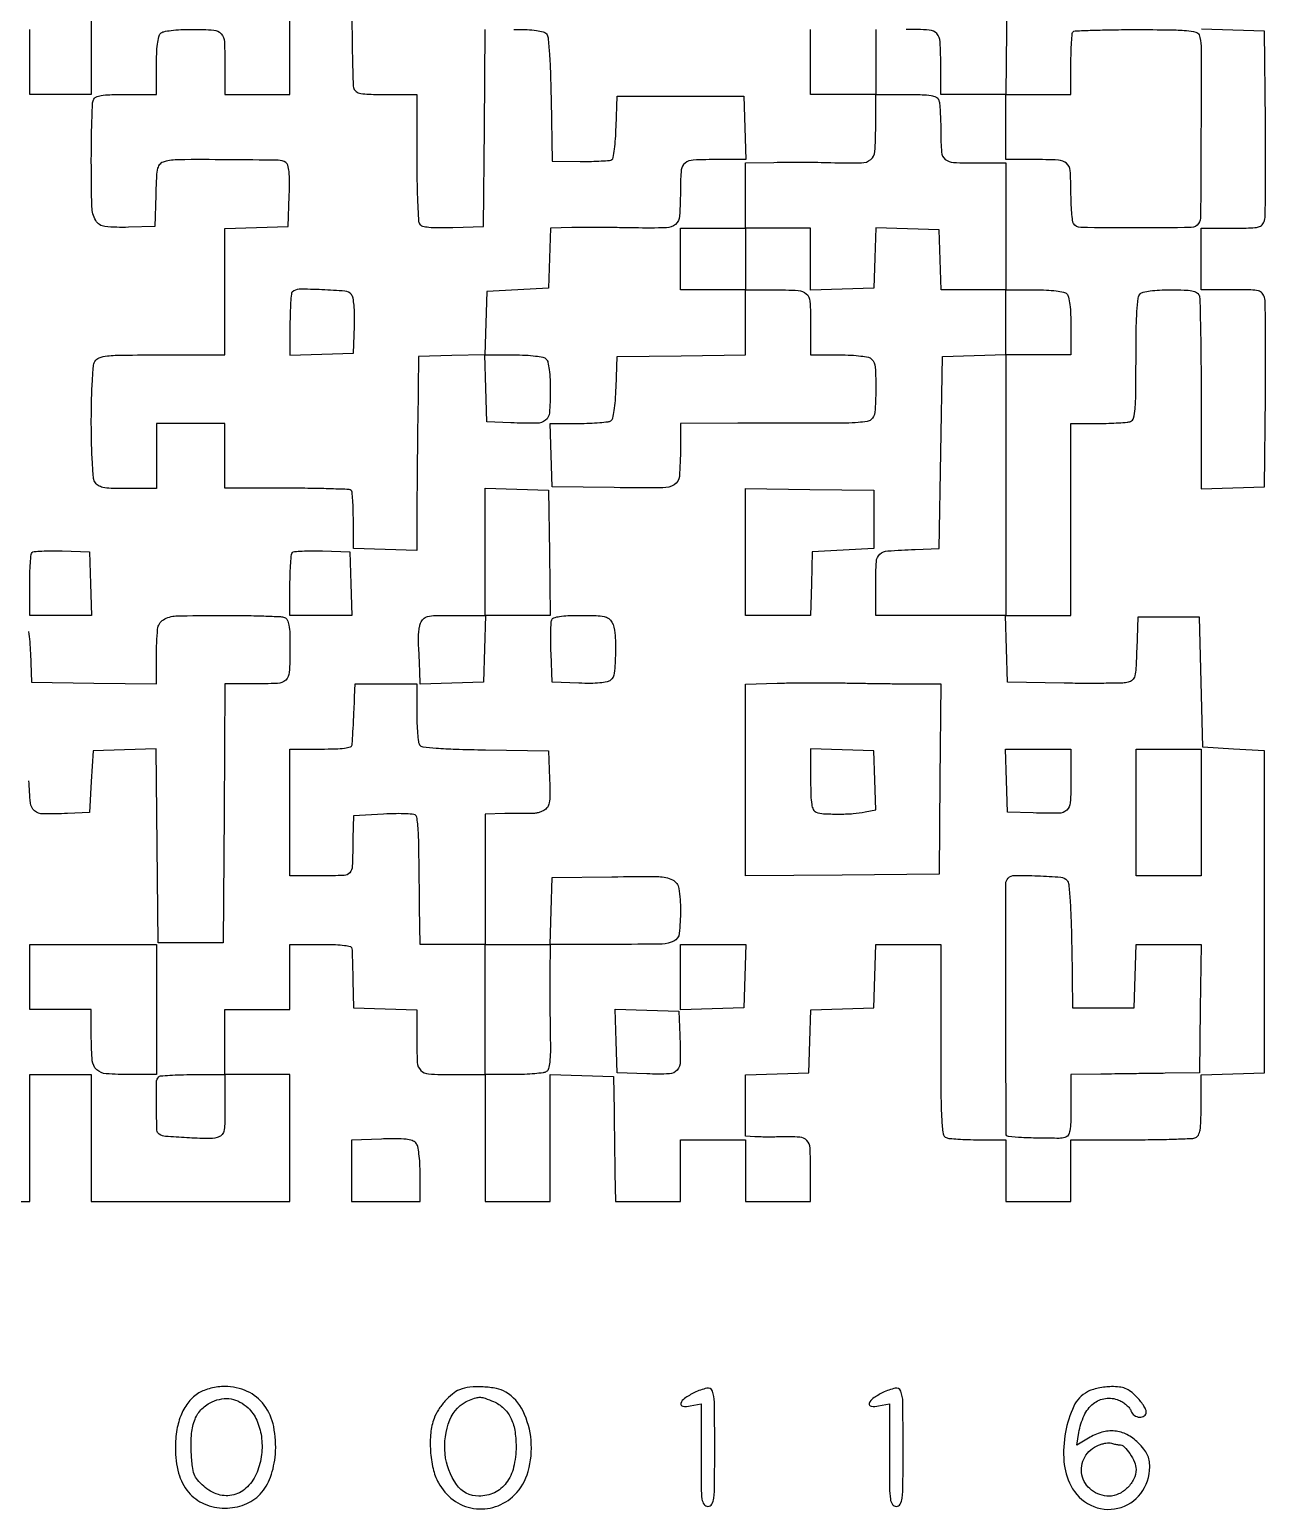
# Model space of a CAD drawing. Extents: x 156 to 936, y 100 to 969.
# Drawn here: x 575 to 936.1, y 100.1 to 531.9 of the extents above; entities that cross this region are included whole.
import ezdxf

# ---------------------------------------------------------------- set-up
doc = ezdxf.new("R2010")
doc.units = 0

msp = doc.modelspace()

# ---------------------------------------------------------------- linework, layer by layer
for points in [[(669.050162, 551.901563, -0.000033), (669.068404, 543.99727, -0.000032), (669.085816, 536, 0.002388), (669.138167, 528.401255, 0.003495), (669.262933, 521.714062, 0.001706), (669.427938, 516.037049, 0.062049), (669.6309, 514.75, 0.182509), (670.311635, 513.838351, 0.096547), (671.6427, 513.31308, 0.039957), (674.091005, 513.058783, 0.005906), (679.067388, 513), (688, 513), (688.015313, 494.75, 0.004181), (688.08053, 487.662785, 0.006279), (688.266784, 481.481605, 0.002855), (688.520772, 476.237055, 0.128512), (688.849883, 475.208654, 0.190691), (689.675579, 474.608404, 0.03736), (691.518036, 474.278743, 0.025891), (694.325344, 474.136581, 0.007874), (698.58457, 474.208654), (707.5, 474.5), (707.765335, 503.25), (708.030671, 532)], [(860.5, 550.5), (860.227935, 531.75), (859.955869, 513), (850.477935, 513), (841, 513), (841, 520.918213, 0.01141), (840.829247, 528.400012, 0.175208), (839.85745, 530.747254, 0.195511), (837.650479, 531.800362, 0.014768), (830.893011, 532)], [(716.392891, 532, -0.009817), (720.219274, 531.924868, -0.024944), (722.986003, 531.677578, -0.032149), (724.918969, 531.279107, -0.153821), (725.853763, 530.676204, -0.150078), (726.347971, 529.490107, -0.006421), (726.732439, 524.9248, -0.009449), (727.041483, 519.018538, -0.004527), (727.226208, 511.426204), (727.5, 493.5), (735.765873, 493.450793, 0.006607), (739.001032, 493.474285, 0.009336), (741.880367, 493.587064, 0.006011), (744.277286, 493.754744, 0.118477), (744.973775, 493.983792, 0.216225), (745.358973, 494.557447, 0.009227), (745.724887, 497.029032, 0.014391), (746.027687, 500.054668, 0.009601), (746.207902, 503.532999), (746.5, 512.5), (765, 512.5), (783.5, 512.5), (783.787526, 503.25), (784.075052, 494), (776.119313, 494, 0.010291), (768.753576, 493.848377, 0.15184), (766.344758, 492.989396, 0.211652), (765.240279, 491.013602, 0.022672), (764.986345, 485.643011, -0.012944), (764.760621, 477.525119, -0.203579), (763.568318, 475.090239, -0.175402), (760.909161, 474.06954, -0.009151), (751.613813, 474.060918, 0.001754), (746.520467, 474.131544, 0.001569), (741.233932, 474.169709, 0.001573), (736.48536, 474.174148, 0.004908), (733.288933, 474.1357), (727.077866, 474), (726.788933, 465.25), (726.5, 456.5), (717.5, 456), (708.5, 455.5), (708.212474, 446.25), (707.924948, 437), (716.262474, 437, -0.01101), (719.809501, 436.921884, -0.020283), (722.684979, 436.678036, -0.021051), (724.858679, 436.311042, -0.145015), (725.8, 435.8, -0.144765), (726.310287, 434.86117, -0.021112), (726.677545, 432.697258, -0.020356), (726.921713, 429.838136, -0.011122), (727, 426.319052, -0.019851), (726.754158, 420.129415, -0.208391), (725.58698, 417.942745, -0.16774), (723.052593, 417.054179, -0.01198), (715.479083, 417.199088), (708.5, 417.5), (708.213357, 427.28577), (707.926713, 437.07154), (698.213357, 436.78577), (688.5, 436.5), (688.280494, 417.5, 0.000354), (688.194222, 409.544585, 0.000324), (688.11651, 401.353039, 0.000324), (688.056628, 394.041048, 0.001064), (688.030494, 389.212474), (688, 379.924948), (678.75, 380.212474), (669.5, 380.5), (669.5, 388.664808, 0.007294), (669.453679, 391.839873, 0.010809), (669.31238, 394.61937, 0.006229), (669.115765, 396.93054, 0.173361), (668.861293, 397.470182, 0.188947), (668.27007, 397.729512, 0.001538), (663.090014, 397.920189, 0.005232), (657.099879, 398.059493, 0.003309), (650.111293, 398.102603), (632, 398.094458), (632, 407.547229), (632, 417), (622, 417), (612, 417), (612, 407.5), (612, 398), (603.535184, 398, -0.006724), (598.758507, 398.064235, -0.043519), (596.367497, 398.3377, -0.095437), (594.965871, 398.915742, -0.125133), (594.035184, 399.934259, -0.102288), (593.615171, 401.354542, -0.0062), (593.297491, 405.804829, -0.008851), (593.073349, 411.247142, -0.005865), (593, 417.5, -0.005865), (593.073349, 423.752858, -0.008851), (593.297491, 429.195171, -0.0062), (593.615171, 433.645458, -0.102288), (594.035184, 435.065741, -0.183803), (595.294605, 436.161128, -0.063443), (597.685401, 436.709796, -0.022652), (602.224074, 436.953182, -0.00207), (613.535184, 437), (632, 437), (632, 455.462474), (632, 473.924948), (641.25, 474.212474), (650.5, 474.5), (650.791346, 483.41543, 0.007874), (650.863419, 487.674656, 0.025891), (650.721257, 490.481964, 0.03736), (650.391596, 492.324421, 0.190691), (649.791346, 493.150117, 0.138873), (647.586904, 493.806425, 0.001733), (632.749565, 493.953572, 0.003174), (618.554905, 493.95502, 0.064009), (614.286107, 493.379156, 0.128699), (613.057677, 492.679182, 0.137237), (612.366029, 491.482624, 0.050018), (612.01544, 489.184515, 0.005038), (611.786107, 483.642811), (611.5, 474.5), (603.839522, 474.231907, -0.034105), (596.974429, 474.459921, -0.243854), (594.283225, 476.22218, -0.122172), (593.174913, 480.23416, -0.006597), (593, 493.489641, -0.003455), (593.044072, 499.867728, -0.005006), (593.178303, 505.499207, -0.002654), (593.364586, 510.254897, -0.080662), (593.606989, 511.418213, -0.192406), (594.346128, 512.217093, -0.06988), (595.845898, 512.688469, -0.034532), (598.428287, 512.937024, -0.00673), (603.106989, 513), (612, 513), (612, 521.3, -0.011084), (612.07823, 524.828493, -0.020332), (612.322289, 527.693122, -0.021091), (612.689458, 529.860329, -0.144849), (613.2, 530.8, -0.144372), (614.134923, 531.309096, -0.021205), (616.283644, 531.676767, -0.02047), (619.117343, 531.921443, -0.0113), (622.593011, 532, -0.017303), (628.793979, 531.785347, -0.202126), (630.909788, 530.715689, -0.166521), (631.837152, 528.351581, -0.010953), (632, 520.918213), (632, 513), (641.5, 513), (651, 513), (651, 540.833333, -0.002241)], [(565.5, 190), (575, 190), (575, 208.5), (575, 227), (584, 227), (593, 227), (593, 208.5), (593, 190), (622, 190), (651, 190), (651, 208.5), (651, 227), (641.5, 227), (632, 227), (632, 236.5), (632, 246), (641.5, 246), (651, 246), (651, 255.5), (651, 265), (660, 265, -0.007392), (664.254655, 264.937097, -0.026743), (666.952988, 264.71251, -0.040246), (668.622333, 264.344532, -0.307649), (669.099641, 263.75, -0.012318), (669.145396, 262.917561, -0.000814), (669.21418, 260.517187, -0.001177), (669.284784, 257.655324, -0.00088), (669.349641, 254.5), (669.5, 246.5), (678.75, 246.212474), (688, 245.924948), (688, 238.044262, 0.011843), (688.177219, 230.563142, 0.181411), (689.181087, 228.229778, 0.190384), (691.452643, 227.189848, 0.013266), (698.606989, 227), (708, 227), (708, 208.5), (708, 190), (717.5, 190), (727, 190), (727, 208.537526), (727, 227.075052), (736.25, 226.787526), (745.5, 226.5), (745.618124, 216.5, 0.000282), (745.672948, 212.069984, 0.00019), (745.740287, 207.014062, 0.000191), (745.809148, 202.123802, 0.00038), (745.868124, 198.25), (746, 190), (755.5, 190), (765, 190), (765, 199), (765, 208), (774.5, 208), (784, 208), (784, 199), (784, 190), (793.5, 190), (803, 190), (803, 198.980948, 0.013008), (802.828184, 205.583848, 0.173919), (801.90584, 207.787335, 0.198301), (799.844546, 208.753873, 0.017689), (794, 208.821454, -0.00396), (792.075628, 208.790871, -0.003223), (790.014063, 208.787729, -0.003256), (788.11514, 208.809445, -0.008489), (786.75, 208.857142), (784, 209), (784, 217.962474), (784, 226.924948), (793.25, 227.212474), (802.5, 227.5), (802.787036, 236.712964), (803.074071, 245.925929), (812.287036, 246.212964), (821.5, 246.5), (821.787526, 255.75), (822.075052, 265), (831.537526, 265), (841, 265), (841, 237.106989, 0.001482), (841.047441, 221.102837, 0.01238), (841.269618, 213.864913, 0.020733), (841.66906, 209.7558, 0.273), (842.581787, 208.606989, 0.06844), (843.599719, 208.368926, 0.007317), (846.0249, 208.178303, 0.008902), (848.933927, 208.044385, 0.00705), (852.081787, 208), (860, 208), (860, 199), (860, 190), (869.5, 190), (879, 190), (879, 199), (879, 208), (896.418213, 208, 0.003244), (903.207024, 208.044049, 0.00474), (909.184475, 208.178303, 0.002396), (914.244542, 208.364228, 0.081401), (915.418213, 208.606989, 0.192061), (916.216672, 209.344751, 0.070053), (916.688208, 210.839867, 0.03465), (916.936924, 213.412948, 0.006773), (917, 218.069463), (917, 226.924948), (926.25, 227.212474), (935.5, 227.5), (935.5, 274.5), (935.5, 321.5), (926.5, 322), (917.5, 322.5), (917, 341.5), (916.5, 360.5), (907.5, 360.5), (898.5, 360.5), (898.212602, 351.259666, -0.00489), (897.982731, 345.638586, -0.049911), (897.633757, 343.335649, -0.13999), (896.942081, 342.15054, -0.131433), (895.712602, 341.47415, -0.054074), (894.186613, 341.269145, -0.002906), (889.303077, 341.172986, -0.004518), (883.481673, 341.144811, -0.003277), (877, 341.214485), (860.5, 341.5), (860.213788, 351.25), (859.927576, 361), (869.463788, 361), (879, 361), (879, 389), (879, 417), (886.918213, 417, 0.00705), (890.066073, 417.044385, 0.008902), (892.9751, 417.178303, 0.007317), (895.400281, 417.368926, 0.06844), (896.418213, 417.606989, 0.246394), (897.284593, 418.592366, 0.037978), (897.719073, 421.248473, 0.01896), (897.948499, 425.994183, 0.002598), (898, 435.906989, -0.003891), (898.06403, 444.133877, -0.011967), (898.283912, 449.697868, -0.011367), (898.620179, 453.590883, -0.170757), (899.2, 454.8, -0.142062), (900.111853, 455.301898, -0.021703), (902.174718, 455.672007, -0.021121), (904.863816, 455.91981, -0.012415), (908.093011, 456, -0.008396), (912.063507, 455.933322, -0.038703), (914.347444, 455.678871, -0.075375), (915.69971, 455.202375, -0.180715), (916.393011, 454.418213, -0.085483), (916.638063, 453.183073, -0.001101), (916.821697, 445.235952, -0.003161), (916.956091, 436.017711, -0.002064), (917, 425.380687), (917, 397.924948), (926.25, 398.212474), (935.5, 398.5), (935.780941, 425, 0.002017), (935.848704, 435.317487, 0.002973), (935.817795, 444.376562, 0.001377), (935.724366, 452.089955, 0.056278), (935.511889, 453.75, 0.122466), (934.853609, 455.003832, 0.154152), (933.733065, 455.672057, 0.05329), (931.547349, 455.94748, 0.004718), (925.980948, 456), (917, 456), (917, 465), (917, 474), (925.980948, 474, 0.004718), (931.547349, 474.05252, 0.05329), (933.733065, 474.327943, 0.154152), (934.853609, 474.996168, 0.122466), (935.511889, 476.25, 0.056278), (935.724366, 477.910045, 0.001377), (935.817795, 485.623438, 0.002973), (935.848704, 494.682513, 0.002017), (935.780941, 505), (935.5, 531.5), (926.287036, 531.787036), (917.074071, 532.074071)], [(574.682026, 356.299919, -0.014976), (575.015093, 353.281363, -0.011302), (575.206324, 349.950164), (575.5, 341.5), (593.75, 341.251671), (612, 341.003343), (612, 349.067413, -0.02283), (612.362312, 356.998102, -0.233513), (614.031975, 359.720719, -0.135055), (617.720729, 360.835155, -0.006228), (630.953396, 361, -0.003346), (637.537047, 360.95594, -0.004869), (643.341685, 360.821697, -0.00252), (648.249577, 360.635597, -0.081044), (649.418213, 360.393011, -0.191418), (650.215888, 359.657806, -0.070374), (650.68772, 358.171299, -0.03487), (650.936736, 355.615452, -0.006853), (651, 351, -0.015105), (650.798403, 344.328164, -0.196397), (649.743636, 342.134952, -0.17403), (647.395765, 341.169684, -0.011363), (639.930238, 341), (632.02405, 341), (631.762025, 303.25), (631.5, 265.5), (622, 265.5), (612.5, 265.5), (612.234363, 293.787319), (611.968727, 322.074638), (602.734363, 321.787319), (593.5, 321.5), (593, 312.5), (592.5, 303.5), (586.030853, 303.196594, -0.013904), (578.898218, 303.060629, -0.175805), (576.419939, 303.984417, -0.193217), (575.230839, 306.245166, -0.017365), (574.788797, 312.759315)]]:
    msp.add_lwpolyline(points, format="xyb")
for points in [[(593, 550), (593, 531.5), (593, 513), (584, 513), (575, 513), (575, 522.5), (575, 532)], [(822, 532), (822, 522.5), (822, 513), (812.5, 513), (803, 513), (803, 522.5), (803, 532)]]:
    msp.add_lwpolyline(points)
for points in [[(916.40777, 530.379751, -0.091866), (917.013009, 527.112903, -0.000857), (916.970155, 502.518785, -0.000588), (916.85416, 477.481943, -0.141078), (916.217429, 475.317568, -0.25333), (914.142101, 474.161735, -0.002984), (898, 474.065399, -0.002984), (881.857899, 474.161735, -0.25333), (879.782571, 475.317568, -0.112906), (879.485496, 476.153235, -0.008653), (879.247011, 478.54467, -0.011527), (879.076005, 481.437825, -0.008527), (879.015313, 484.643011, 0.01753), (878.787688, 490.802831, 0.202261), (877.712752, 492.91308, 0.165682), (875.344571, 493.837465, 0.010942), (867.918213, 494), (860, 494), (860, 503.5), (860, 513), (869.5, 513), (879, 513), (879, 521.833333, -0.006635), (879.045524, 525.263835, -0.00994), (879.184535, 528.25641, -0.005321), (879.377319, 530.757068, -0.176245), (879.628205, 531.294872, -0.18847), (880.20919, 531.549343, -0.001537), (885.294622, 531.738542, -0.005224), (891.175311, 531.877737, -0.003304), (898.035975, 531.923077, -0.002652), (907.87401, 531.8709, -0.018302), (912.69699, 531.643049, -0.034527), (915.434825, 531.221325, -0.250695)], [(840.393011, 511.418213, -0.068141), (840.630995, 510.403342, -0.007433), (840.821697, 508.006528, -0.00899), (840.955608, 505.132076, -0.007144), (841, 502.025201, 0.018983), (841.224011, 496.126878, 0.20568), (842.30349, 494.061585, 0.161531), (844.679234, 493.158728, 0.01072), (852.081787, 493), (860, 493), (860, 474.5), (860, 456), (868.3, 456, -0.011084), (871.828493, 455.92177, -0.020332), (874.693122, 455.677711, -0.021091), (876.860329, 455.310542, -0.144849), (877.8, 454.8, -0.144849), (878.310542, 453.860329, -0.021091), (878.677711, 451.693122, -0.020332), (878.92177, 448.828493, -0.011084), (879, 445.3), (879, 437), (869.5, 437), (860, 437), (860, 399), (860, 361), (841, 361), (822, 361), (822, 369.980948, -0.014075), (822.189349, 376.706186, -0.199016), (823.214245, 378.832254, -0.165509), (825.52461, 379.810854, -0.009074), (833.5, 380.245668), (840.5, 380.5), (841, 408.5), (841.5, 436.5), (850.75, 436.787526), (860, 437.075052), (860, 446.537526), (860, 456), (850.538933, 456), (841.077866, 456), (840.788933, 464.75), (840.5, 473.5), (831.289473, 473.787003), (822.078945, 474.074007), (821.789473, 465.287003), (821.5, 456.5), (812.25, 456.212474), (803, 455.924948), (803, 464.962474), (803, 474), (793.5, 474), (784, 474), (784, 465), (784, 456), (791.918213, 456, -0.01141), (799.400012, 455.829247, -0.175208), (801.747254, 454.85745, -0.195511), (802.800362, 452.650479, -0.014768), (803, 445.893011), (803, 437), (811.3, 437, -0.011084), (814.828493, 436.92177, -0.020332), (817.693122, 436.677711, -0.021091), (819.860329, 436.310542, -0.144849), (820.8, 435.8, -0.18371), (821.877608, 433.400035, -0.01739), (822.034244, 426.843398, -0.016743), (821.74287, 420.281403, -0.202766), (820.607079, 418.088868, -0.135348), (819.504737, 417.591741, -0.016563), (816.85167, 417.267853, -0.016552), (813.321715, 417.072607, -0.008317), (808.857079, 417.047964, 0.00178), (803.728006, 417.086716, 0.000689), (796.62208, 417.105314, 0.000682), (788.921715, 417.104343, 0.000844), (781.75, 417.081541), (765, 417), (764.986345, 409.75, -0.017619), (764.682283, 401.561994, -0.245471), (763.177497, 399.128291, -0.133661), (759.84133, 398.205514, -0.004231), (745.637926, 398.267428), (727.5, 398.5), (727.212474, 407.75), (726.924948, 417), (735.212474, 417.015313, 0.008553), (738.474864, 417.077155, 0.011554), (741.420361, 417.251635, 0.00869), (743.854943, 417.495059, 0.112754), (744.707902, 417.798312, 0.195149), (745.24575, 418.552989, 0.020215), (745.673305, 420.737125, 0.020298), (746.008289, 423.707636, 0.009786), (746.207902, 427.532999), (746.5, 436.5), (765.25, 436.772065), (784, 437.044131), (784, 446.522065), (784, 456), (774.5, 456), (765, 456), (765, 465), (765, 474), (774.5, 474), (784, 474), (784, 483.5), (784, 493), (792.25, 493.184534, -0.004123), (796.018711, 493.237743, -0.002378), (800.555742, 493.2428, -0.002376), (805.11079, 493.204564, -0.003978), (808.939759, 493.123753, 0.009558), (817.85373, 493.035118, 0.167309), (820.542954, 493.988573, 0.211253), (821.763205, 496.320222, 0.016442), (822, 503.519052), (822, 513), (830.893011, 513, -0.00673), (835.571713, 512.937024, -0.034532), (838.154102, 512.688469, -0.06988), (839.653872, 512.217093, -0.192406)], [(651.666667, 455.333333, 0.174822), (651.400781, 454.767459, 0.00583), (651.195833, 452.256685, 0.010438), (651.048332, 449.243385, 0.007009), (651, 445.795808), (651, 436.924948), (660.25, 437.212474), (669.5, 437.5), (669.793771, 445.344796, 0.01153), (669.842502, 448.735348, 0.021342), (669.701133, 451.485252, 0.023545), (669.405224, 453.568167, 0.126804), (668.921326, 454.594796, 0.200106), (667.040061, 455.581573, 0.011327), (660.346099, 456.02018, 0.011379), (653.641278, 456.154415, 0.1982)], [(726.748329, 379.25), (726.996657, 361), (717.534541, 361), (708.072424, 361), (707.786212, 351.25), (707.5, 341.5), (698.25, 341.212474), (689, 340.924948), (688.895663, 344.712474, 0.003045), (688.837168, 346.451211, 0.001711), (688.746032, 348.562414, 0.001707), (688.639428, 350.693757, 0.002788), (688.532797, 352.5, -0.021233), (688.49533, 354.196452, -0.018025), (688.596407, 355.985937, -0.018404), (688.807565, 357.610247, -0.04766), (689.112383, 358.75, -0.113302), (689.934692, 359.999065, -0.135482), (691.171383, 360.664454, -0.051076), (693.449474, 360.944292, -0.005041), (698.975249, 361), (708, 361), (708, 379.537526), (708, 398.075052), (717.25, 397.787526), (726.5, 397.5)], [(592.787526, 370.25), (593.075052, 361), (584.037526, 361), (575, 361), (575, 369.833333, -0.007429), (575.05105, 373.269125, -0.010988), (575.206746, 376.278621, -0.006414), (575.423524, 378.778731, -0.173222), (575.703816, 379.370483, -0.17855), (576.286747, 379.639255, -0.007766), (578.564452, 379.783202, -0.012381), (581.319749, 379.846095, -0.008434), (584.453816, 379.787149), (592.5, 379.5)], [(668.787526, 370.25), (669.075052, 361), (660.037526, 361), (651, 361), (651, 369.833333, -0.007429), (651.05105, 373.269125, -0.010988), (651.206746, 376.278621, -0.006414), (651.423524, 378.778731, -0.173222), (651.703816, 379.370483, -0.17855), (652.286747, 379.639255, -0.007766), (654.564452, 379.783202, -0.012381), (657.319749, 379.846095, -0.008434), (660.453816, 379.787149), (668.5, 379.5)], [(744.964816, 359.065741, -0.106729), (745.87883, 355.872074, -0.021971), (746.009357, 349.981917, -0.017974), (745.670347, 344.115342, -0.198655), (744.594796, 342.078674, -0.126804), (743.568167, 341.594776, -0.023545), (741.485252, 341.298867, -0.021342), (738.735348, 341.157498, -0.01153), (735.344796, 341.206229), (727.5, 341.5), (727.206869, 349.916411, -0.006125), (727.131923, 353.23728, -0.008183), (727.150171, 356.252242, -0.006003), (727.236697, 358.764851, -0.080166), (727.425484, 359.666411, -0.220823), (728.073166, 360.294093, -0.044921), (729.664091, 360.692306, -0.02981), (732.149804, 360.931365, -0.009069), (735.933431, 361, -0.0074), (740.407308, 360.933784, -0.045377), (742.695822, 360.657161, -0.096493), (744.053158, 360.077882, -0.121501)], [(831.765819, 341.037566), (841.031637, 341), (840.765819, 313.25), (840.5, 285.5), (812.25, 285.234427), (784, 284.968853), (784, 312.946901), (784, 340.924948), (793.25, 341.212474, -0.004375), (797.512192, 341.307635, -0.002418), (802.720312, 341.353137, -0.00241), (807.999657, 341.348281, -0.003875), (812.5, 341.287566, 0.001274), (817.00143, 341.203418, 0.000792), (822.284334, 341.126499, 0.000794), (827.497552, 341.067131, 0.001436)], [(688.015313, 332.75, 0.008719), (688.078012, 329.500649, 0.011731), (688.255038, 326.56311, 0.008919), (688.502227, 324.13586, 0.112125), (688.809897, 323.273353, 0.224357), (689.785498, 322.657029, 0.01105), (693.675066, 322.267063, 0.012194), (699.331725, 321.964479, 0.003561), (708.044584, 321.773353), (726.5, 321.5), (726.789532, 313.306341, -0.006423), (726.896385, 308.553108, -0.047466), (726.703612, 306.296778, -0.109117), (726.150893, 304.980176, -0.116665), (725.105472, 304.056447, -0.037545), (724.216934, 303.663542, -0.027166), (723.17819, 303.356993, -0.027629), (722.153591, 303.17329, -0.052332), (721.31594, 303.15855, 0.018388), (720.274264, 303.210888, 0.003361), (718.34437, 303.223833, 0.003611), (716.084558, 303.207482, 0.003273), (713.75, 303.158444), (708, 303), (708, 284), (708, 265), (717.463788, 265), (726.927576, 265), (727.213788, 274.75), (727.5, 284.5), (745, 284.737096, -0.00566), (758.650998, 284.767502, -0.11257), (762.689426, 283.807908, -0.245948), (764.522807, 281.298584, -0.037183), (765, 274.890658, -0.026269), (764.648944, 268.213387, -0.254955), (763.093988, 265.961479, -0.113482), (759.625171, 265.108187, -0.003801), (745.393011, 265), (727, 265), (726.906082, 256.25, 0.002481), (726.882843, 252.223072, 0.001378), (726.892411, 247.312518, 0.001375), (726.929467, 242.341372, 0.002222), (726.991426, 238.111762, -0.007374), (727.01114, 233.57271, -0.025524), (726.830756, 230.640603, -0.037756), (726.468771, 228.737434, -0.187762), (725.835344, 227.877075, -0.109326), (724.91379, 227.543631, -0.009931), (722.46882, 227.274772, -0.012496), (719.507144, 227.082968, -0.009456), (716.25, 227.015313), (708, 227), (708, 246), (708, 265), (698.5, 265), (689, 265), (688.859603, 275.75, 0.000091), (688.797834, 280.414454, 0.000068), (688.728252, 285.545313, 0.000069), (688.661476, 290.371127, 0.00016), (688.609603, 294, 0.007875), (688.520135, 296.945717, 0.010806), (688.340737, 299.590625, 0.007754), (688.110402, 301.779496, 0.114818), (687.848224, 302.5, 0.223405), (687.192792, 302.905086, 0.015353), (684.962867, 303.091241, 0.018024), (682.027592, 303.139795, 0.009237), (678.348224, 303), (669.5, 302.5), (669.391588, 296, -0.005149), (669.168946, 287.748316, -0.168933), (668.454899, 285.91809, -0.210445), (666.793424, 285.116991, -0.00861), (660, 285), (651, 285), (651, 303.5), (651, 322), (660, 322, 0.007452), (664.245928, 322.063286, 0.026565), (666.954036, 322.288374, 0.039382), (668.640342, 322.65621, 0.301825), (669.131463, 323.25, 0.011655), (669.278717, 325.053317, 0.001392), (669.500303, 329.050156, 0.0018), (669.713547, 333.398639, 0.002589), (669.868537, 337.25), (670, 341), (679, 341), (688, 341)], [(803, 313.144515, 0.006687), (803.062877, 308.443624, 0.034414), (803.311272, 305.851928, 0.069706), (803.782488, 304.347501, 0.192751), (804.581787, 303.606989, 0.078039), (806.798187, 303.133083, 0.014165), (811.014952, 303.021077, 0.0162), (815.448713, 303.172638, 0.032719), (818.912002, 303.6324), (822.074004, 304.264801), (821.787002, 312.8824), (821.5, 321.5), (812.25, 321.787526), (803, 322.075052)], [(879, 313.067388, -0.014326), (878.806225, 306.305646, -0.200169), (877.763501, 304.160287, -0.17995), (875.453248, 303.271722, -0.011192), (868, 303.355911), (860.5, 303.608592), (860.212474, 312.804296), (859.924948, 322), (869.462474, 322), (879, 322)], [(877.853763, 283.676204, -0.150078), (878.347971, 282.490107, -0.006421), (878.732439, 277.9248, -0.009449), (879.041483, 272.018538, -0.004527), (879.226208, 264.426204), (879.5, 246.5), (888.5, 246.5), (897.5, 246.5), (897.787526, 255.75), (898.075052, 265), (907.559591, 265), (917.044131, 265), (916.772065, 246.25), (916.5, 227.5), (906.5, 227.378301, 0.000177), (902.034696, 227.322381, 0.000114), (896.867188, 227.254662, 0.000115), (891.818216, 227.186183, 0.000217), (887.75, 227.128301), (879, 227), (879, 218.067388, -0.005888), (878.941363, 213.0879, -0.040032), (878.687253, 210.643223, -0.097155), (878.161842, 209.317364, -0.183454), (877.25, 208.642804, -0.068965), (875.530671, 208.406927, -0.003788), (870.075773, 208.455742, -0.006444), (864.612713, 208.616472, -0.01748), (860.75, 208.915486, -0.381201), (860.067143, 209.678229, -0.000174), (860.013891, 246.316553, -0.000244), (859.991448, 282.702913, -0.198946), (860.666667, 284.333333, -0.197989), (862.574539, 285.127575, -0.010443), (869.313667, 285.010772, -0.01033), (876.047403, 284.613868, -0.20233)], [(612, 246), (612, 227), (604.434259, 227, -0.017857), (597.319431, 227.254185, -0.169875), (594.567014, 228.4438, -0.186391), (593.290042, 231.035872, -0.022302), (593, 237.535184), (593, 246), (584, 246), (575, 246), (575, 255.5), (575, 265), (593.5, 265), (612, 265)], [(764.800912, 238.520917, -0.011928), (764.949111, 230.817355, -0.176334), (764.027485, 228.321246, -0.210428), (761.784833, 227.229016, -0.017872), (755.221282, 227.211486), (746.5, 227.5), (746.211971, 236.788029), (745.923942, 246.076058), (755.211971, 245.788029), (764.5, 245.5)], [(632, 218.108408, -0.004771), (631.947273, 212.582437, -0.054371), (631.669828, 210.421925, -0.155866), (630.994461, 209.309405, -0.118057), (629.720644, 208.644734, -0.067025), (626.923049, 208.329933, -0.008558), (620.861742, 208.565906, -0.006261), (614.681798, 208.990191, -0.118679), (612.853163, 209.59075, -0.251435), (612.168955, 210.773198, -0.005192), (612.017149, 217.82559, -0.005987), (612.022976, 224.807047, -0.195586), (612.666667, 226.333333, -0.176136), (613.23702, 226.599551, -0.00536), (615.879167, 226.804167, -0.009979), (619.041783, 226.951687, -0.006664), (622.666667, 227), (632, 227)], [(677.75, 208.211067), (669, 207.922134), (669, 198.961067), (669, 190), (679, 190), (689, 190), (689, 197.80887, 0.012301), (688.917937, 201.144004, 0.021283), (688.663844, 203.905296, 0.023019), (688.278256, 206.020054, 0.122638), (687.75, 207.05887, 0.139578), (686.699516, 207.74552, 0.046749), (684.88792, 208.128133, 0.028969), (682.117748, 208.285627, 0.00797)], [(624.419965, 134.114322, 0.085609), (621.481891, 131.545765, 0.069499), (619.317646, 127.958285, 0.059933), (617.988711, 123.410963, 0.040024), (617.529855, 118, 0.067474), (618.481263, 110.731226, 0.106909), (621.358677, 105.175789, 0.120116), (625.986593, 101.724342, 0.100767), (632, 100.5, 0.091739), (637.76054, 101.565898, 0.113386), (642.279253, 104.602816, 0.103178), (645.305609, 109.565363, 0.065568), (646.728573, 116.207362, 0.070098), (646.244791, 124.278371, 0.110468), (643.427275, 130.589602, 0.12576), (638.51356, 134.568553, 0.108032), (632, 135.992524, 0.032595), (629.983197, 135.86091, 0.028147), (627.897258, 135.467066, 0.029083), (625.965057, 134.867162, 0.047135)], [(700.5, 135.045972, 0.073486), (698.409008, 133.795676, 0.039634), (696.238869, 131.712981, 0.038732), (694.341876, 129.214012, 0.052474), (693.066612, 126.6849, 0.067615), (692.086218, 122.443345, 0.039855), (692.021313, 117.233694, 0.039769), (692.786393, 112.056125, 0.065149), (694.330556, 107.907419, 0.113494), (698.633744, 102.92573, 0.118897), (704.610332, 100.42953, 0.12003), (711.022625, 100.943355, 0.117162), (716.546081, 104.346081, 0.129741), (720.551581, 111.22397, 0.08872), (721.38947, 120.271994, 0.091064), (719.054035, 128.834938, 0.148412), (714.001452, 134.340071, 0.08374), (711.273069, 135.387255, 0.036803), (707.422761, 135.87423, 0.036814), (703.495307, 135.790335, 0.074449)], [(769.072648, 134.201968, 0.033544), (766.210734, 132.532903, 0.170158), (765.126535, 131.072667, 0.469298), (765.670447, 130.235168, 0.078821), (767.866071, 130.323214), (771, 130.95), (771, 115.975, 0.002226), (771.042092, 106.522498, 0.030976), (771.283389, 103.121875, 0.119775), (771.882503, 101.582632, 0.245034), (773, 101, 0.267644), (774.131287, 101.652291, 0.103099), (774.721429, 103.4375, 0.026629), (774.959338, 107.362042, 0.001825), (775, 118.5, 0.002968), (774.923221, 131.43627, 0.087493), (774.316198, 134.654826, 0.375436), (772.721598, 135.50852, 0.058603)], [(824.072648, 134.201968, 0.033544), (821.210734, 132.532903, 0.170158), (820.126535, 131.072667, 0.469298), (820.670447, 130.235168, 0.078821), (822.866071, 130.323214), (826, 130.95), (826, 115.975, 0.002226), (826.042092, 106.522498, 0.030976), (826.283389, 103.121875, 0.119775), (826.882503, 101.582632, 0.245034), (828, 101, 0.267644), (829.131287, 101.652291, 0.103099), (829.721429, 103.4375, 0.026629), (829.959338, 107.362042, 0.001825), (830, 118.5, 0.002968), (829.923221, 131.43627, 0.087493), (829.316198, 134.654826, 0.375436), (827.721598, 135.50852, 0.058603)], [(883.848807, 134.479796, 0.159035), (879.828049, 130.230405, 0.066423), (877.395895, 122.629321, 0.063577), (876.970312, 114.13239, 0.099023), (878.95012, 107.097773, 0.162095), (884.790746, 101.346871, 0.173858), (892.729139, 100.454122, 0.17457), (899.402973, 104.807, 0.163226), (902, 112.55034, 0.045692), (901.820913, 114.505967, 0.066784), (901.284203, 116.147439, 0.058044), (900.269272, 117.747238, 0.026031), (898.6, 119.6, 0.077058), (895.364398, 121.966996, 0.096965), (891.807781, 123.006873, 0.093422), (888.018788, 122.645148, 0.066598), (884.107478, 120.924287), (880.714956, 118.856051), (881.311771, 122.533796, -0.069444), (882.848922, 127.511099, -0.112188), (885.561071, 130.993819, -0.137979), (889.07348, 132.526623, -0.13327), (892.921687, 132.032438, -0.041737), (894.118474, 131.415263, -0.039018), (895.225213, 130.595462, -0.04145), (896.090692, 129.707188, -0.095846), (896.534134, 128.892454, 0.161157), (897.465895, 127.606154, 0.139341), (899.039654, 127.036257, 0.177534), (900.42087, 127.434733, 0.239032), (901, 128.576923, 0.115959), (900.812648, 129.373898, 0.028583), (900.141346, 130.549279, 0.027718), (899.195777, 131.842082, 0.024625), (898.076923, 133.076923, 0.033125), (896.392402, 134.551899, 0.068723), (894.875247, 135.411958, 0.066965), (893.156135, 135.841332, 0.030079), (890.826923, 135.959962, 0.027978), (888.975982, 135.839122, 0.021974), (886.992246, 135.508648, 0.02246), (885.170545, 135.035856, 0.049732)], [(638.751521, 129.750127, -0.100727), (641.287079, 126.19129, -0.069947), (642.648978, 121.430108, -0.065184), (642.695404, 116.126937, -0.064886), (641.376049, 110.981819, -0.0998), (638.576471, 106.704574, -0.134527), (634.591714, 104.397302, -0.138785), (630.083085, 104.480287, -0.109181), (625.805085, 106.882849, -0.035439), (623.98574, 108.756348, -0.087126), (623.025625, 110.409858, -0.062274), (622.515204, 112.610912, -0.01176), (622.185048, 116.730892, -0.035377), (622.264841, 122.318546, -0.076897), (623.275777, 126.476672, -0.098539), (625.277384, 129.476295, -0.092688), (628.314715, 131.559038, -0.065158), (631.11032, 132.381405, -0.082078), (633.804273, 132.36032, -0.081592), (636.360401, 131.472084, -0.063513)], [(710.465701, 131.578778, -0.089427), (713.339691, 129.719732, -0.088964), (715.389626, 126.971031, -0.07426), (716.602944, 123.248607, -0.041735), (717, 118.5, -0.059039), (716.281209, 112.433745, -0.10166), (714.12976, 107.845979, -0.122073), (710.676305, 105.014681, -0.111403), (706.178704, 104, -0.244705), (699.58555, 107.432281, -0.128596), (696.287526, 116.327456, -0.11872), (697.652494, 126.223271, -0.206201), (703.388117, 132.019931, -0.023101), (705.32236, 132.699348, -0.088694), (706.584485, 132.844719, -0.07166), (707.951321, 132.560062, -0.011845)], [(893.042832, 119, -0.193892), (894.529786, 118.400859, -0.051037), (896.221093, 116.404034, -0.050925), (897.561502, 113.944599, -0.099638), (898, 111.765984, -0.11531), (897.360025, 109.027866, -0.082595), (895.516081, 106.46686, -0.0824), (892.937375, 104.635518, -0.113761), (890.180313, 104, -0.164967), (885.017903, 105.750909, -0.180034), (882.211737, 110.221194, -0.183012), (883.032235, 115.380746, -0.169188), (887.090721, 118.910773, -0.030927), (888.110916, 119.247536, -0.029291), (889.183487, 119.46321, -0.030583), (890.154311, 119.539793, -0.083935), (890.831787, 119.43747, 0.016804), (891.40612, 119.269969, 0.01371), (892.030644, 119.128507, 0.013934), (892.613084, 119.030045, 0.034914)]]:
    msp.add_lwpolyline(points, format="xyb", close=True)
for points in [[(821.5, 389), (821.5, 380.5), (812.5, 380), (803.5, 379.5), (803.212474, 370.25), (802.924948, 361), (793.462474, 361), (784, 361), (784, 379.522065), (784, 398.044131), (802.75, 397.772065), (821.5, 397.5)], [(917, 303.5), (917, 285), (907.525, 285), (898.05, 285), (898.05, 303.5), (898.05, 322), (907.525, 322), (917, 322)], [(783.787526, 255.75), (783.5, 246.5), (774.25, 246.212474), (765, 245.924948), (765, 255.462474), (765, 265), (774.537526, 265), (784.075052, 265)]]:
    msp.add_lwpolyline(points, close=True)

doc.saveas('drawing.dxf')
